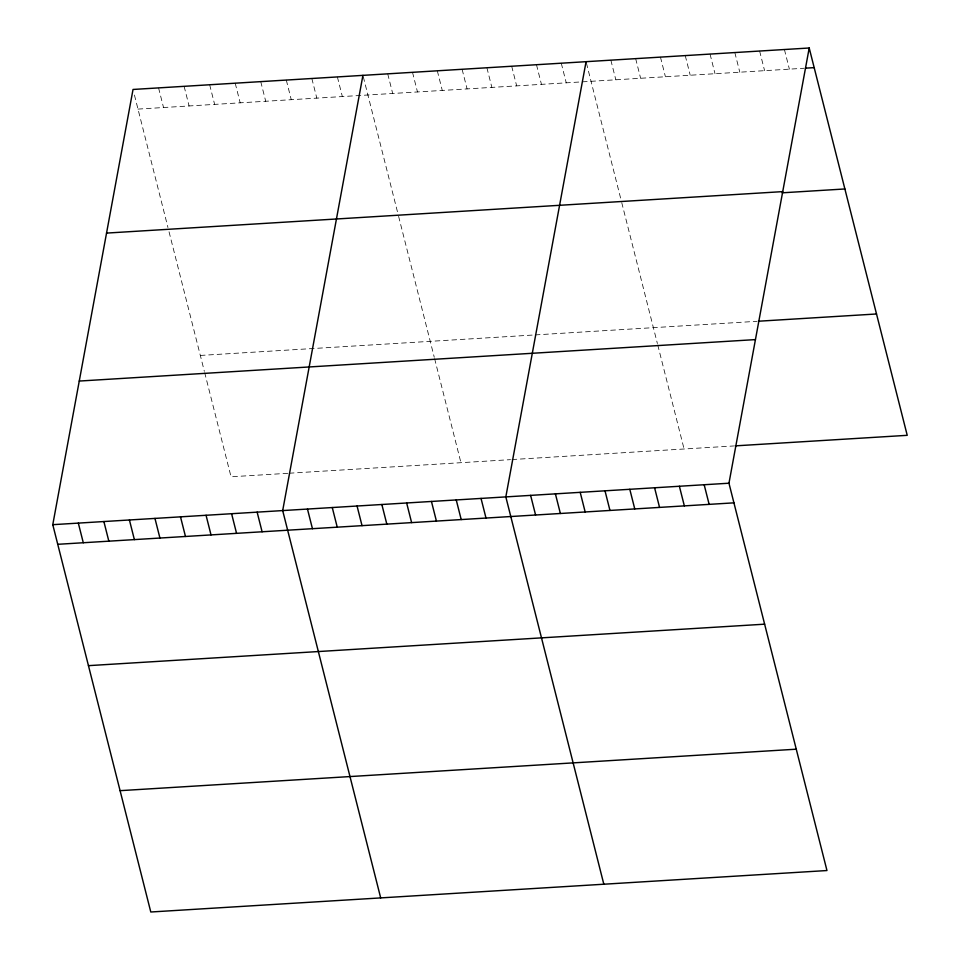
<?xml version="1.0" encoding="UTF-8"?>
<svg xmlns="http://www.w3.org/2000/svg" width="960" height="960" viewBox="0 0 960 960"><rect width="100%" height="100%" fill="white"/><g stroke="black" fill="none" stroke-linecap="round" stroke-linejoin="round"><path stroke-width="0.72" stroke-dasharray="4.8 3.6" d="M138 109.092L803.976 68.256M200.328 355.44L533.784 334.992M535.236 334.908L756.924 321.312M287.796 473.304L231.036 476.784L204.72 372.78M289.224 473.22L510.528 459.648M511.98 459.552L733.668 445.956M784.416 49.524L789.384 69.144M759.624 51.036L764.592 70.668M734.832 52.56L739.8 72.192M710.04 54.084L715.008 73.704M685.248 55.596L690.216 75.228M660.456 57.12L665.424 76.752M635.664 58.644L640.62 78.276M610.86 60.168L615.828 79.788M586.428 63.084L621.012 199.764M621.744 202.644L657.396 343.548M657.756 345L684.084 449.004M561.276 63.204L566.244 82.836M536.484 64.728L541.452 84.348M511.692 66.24L516.66 85.872M486.9 67.764L491.868 87.396M462.108 69.288L467.076 88.908M437.316 70.8L442.272 90.432M412.512 72.324L417.48 91.956M387.72 73.848L392.688 93.468M363.288 76.764L397.872 213.444M398.604 216.336L434.256 357.24M434.616 358.68L460.932 462.684M337.38 76.932L342.348 96.564M311.844 78.504L316.812 98.124M286.296 80.064L291.264 99.696M260.748 81.636L265.716 101.256M235.212 83.196L240.168 102.828M209.664 84.768L214.632 104.388M184.116 86.328L189.084 105.96M158.568 87.9L163.536 107.52M134.448 95.076L167.964 227.544M169.044 231.804L204.348 371.34"/><path stroke-width="1.44" d="M809.208 48L728.964 483.216L826.968 870.54L150.792 912L52.776 524.676L133.032 89.46L809.208 48L907.224 435.324L735.12 445.872M362.928 75.372L282.684 510.588L380.688 897.9M586.068 61.68L505.824 496.896L603.828 884.22M805.428 68.16L814.176 67.632M106.548 233.088L782.736 191.616M782.172 192.816L844.884 188.964M758.388 321.228L876.516 313.98M79.26 381.06L755.448 339.6M52.776 524.676L728.964 483.216M57.744 544.308L733.932 502.848M88.452 665.652L764.64 624.18M120.084 790.668L796.272 749.196M704.172 484.74L709.14 504.36M679.38 486.264L684.348 505.884M654.588 487.776L659.556 507.408M629.796 489.3L634.764 508.932M605.004 490.824L609.96 510.444M580.2 492.336L585.168 511.968M555.408 493.86L560.376 513.492M530.616 495.384L535.584 515.004M481.032 498.42L486 518.052M456.24 499.944L461.208 519.564M431.448 501.456L436.416 521.088M406.656 502.98L411.612 522.612M381.852 504.504L386.82 524.136M357.06 506.028L362.028 525.648M332.268 507.54L337.236 527.172M307.476 509.064L312.444 528.696M257.136 512.148L262.104 531.78M231.6 513.72L236.556 533.34M206.052 515.28L211.02 534.912M180.504 516.852L185.472 536.472M154.956 518.412L159.924 538.044M129.42 519.984L134.376 539.616M103.872 521.544L108.84 541.176M78.324 523.116L83.292 542.748"/></g></svg>
